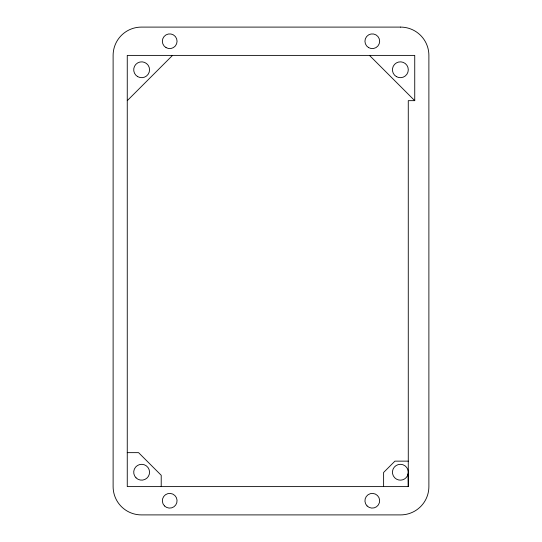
<?xml version="1.0" encoding="UTF-8"?>
<svg xmlns="http://www.w3.org/2000/svg" width="542" height="542" viewBox="0 0 542 542"><rect width="100%" height="100%" fill="white"/><g stroke="black" fill="none" stroke-linecap="round" stroke-linejoin="round"><path stroke-width="0.81" d="M408.119 473.844L408.275 471.784A7.92 7.92 0 0 0 400.606 464.311A7.92 7.92 0 0 0 392.496 471.303A7.92 7.92 0 0 0 398.749 479.988L400.816 480.144A7.92 7.92 0 0 0 408.119 473.844L408.275 486.608L127.262 486.608L127.262 55.392L414.738 55.392L414.738 100.663L408.275 100.663L408.275 486.608M127.262 100.663L172.532 55.392M127.262 452.651L138.583 452.651L161.218 475.287L161.218 486.608M408.275 461.14L394.928 461.14L383.614 472.455L383.614 486.608M369.468 55.392L414.738 100.663M400.592 27.1L141.408 27.1A28.292 28.292 0 0 0 113.115 55.392L113.115 486.608A28.292 28.292 0 0 0 141.408 514.9L400.592 514.9A28.292 28.292 0 0 0 428.885 486.608L428.885 55.392A28.292 28.292 0 0 0 400.592 27.1M164.504 505.957A7.358 7.358 0 0 0 176.814 502.658A7.358 7.358 0 0 0 167.803 493.647A7.358 7.358 0 0 0 164.504 505.957M367.09 505.957A7.358 7.358 0 0 0 379.4 502.658A7.358 7.358 0 0 0 370.389 493.647A7.358 7.358 0 0 0 367.09 505.957M368.614 47.621A7.358 7.358 0 0 0 379.651 41.246A7.358 7.358 0 0 0 368.614 34.878A7.358 7.358 0 0 0 368.614 47.621M166.028 47.621A7.358 7.358 0 0 0 177.065 41.246A7.358 7.358 0 0 0 166.028 34.878A7.358 7.358 0 0 0 166.028 47.621M137.675 76.632A7.92 7.92 0 0 0 149.558 69.769A7.92 7.92 0 0 0 137.675 62.906A7.92 7.92 0 0 0 137.675 76.632M396.405 76.632A7.92 7.92 0 0 0 408.289 69.769A7.92 7.92 0 0 0 396.405 62.906A7.92 7.92 0 0 0 396.405 76.632M136.035 477.834A7.92 7.92 0 0 0 149.287 474.284A7.92 7.92 0 0 0 139.585 464.582A7.92 7.92 0 0 0 136.035 477.834"/></g></svg>
